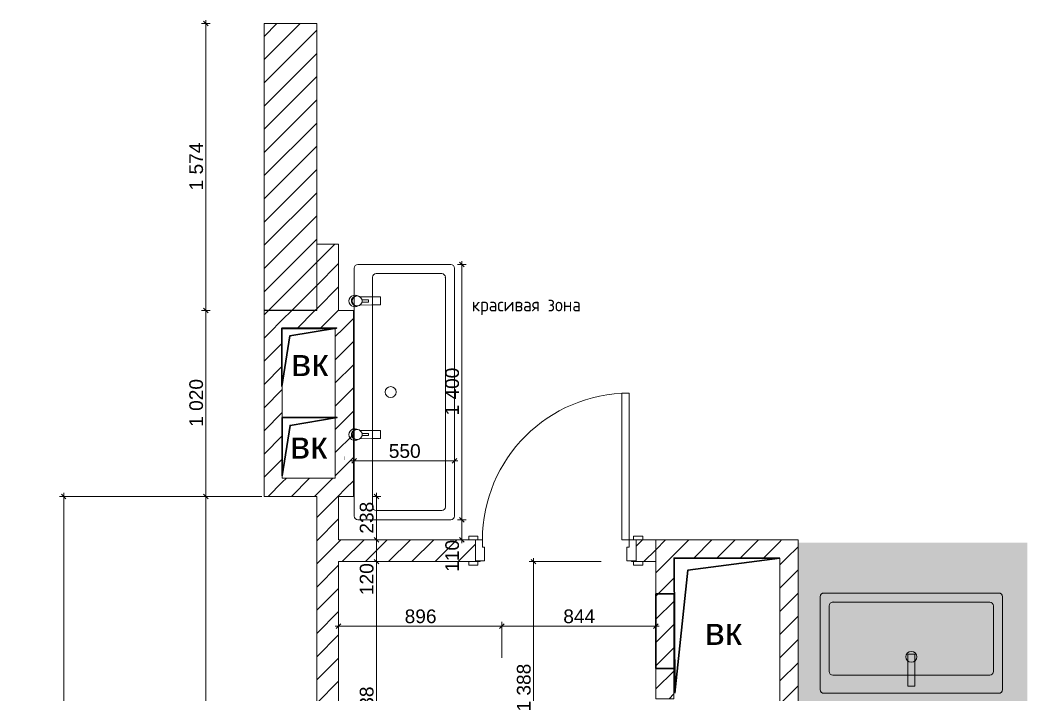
# Model space of a CAD drawing. Header units: millimetres. Extents: x 2336463 to 2579121, y 595385 to 778077.
# Drawn here: x 2435890 to 2441416, y 637015 to 640716 of the extents above; entities that cross this region are included whole.
import ezdxf

# ---------------------------------------------------------------- set-up
doc = ezdxf.new("R2010")
doc.units = ezdxf.units.MM
doc.header["$MEASUREMENT"] = 0
for name, color, linetype in [('+возводимые стены', 7, 'Continuous'), ('1 Планировка размеры', 7, 'Continuous'), ('сит план', 7, 'Continuous')]:
    doc.layers.add(name, color=color, linetype=linetype)
for name, color, linetype, lineweight in [('+возводимые стены_Ном._пера__1', 7, 'Continuous', 13), ('+возводимые стены_Ном._пера__101', 252, 'Continuous', 5), ('1 Планировка_Ном._пера__1', 7, 'Continuous', 13), ('Двери ARCHICAD_Ном._пера__1', 7, 'Continuous', 13), ('Интерьер - Мебель_Ном._пера__1', 7, 'Continuous', 13), ('Конструктив - Стены Несущие_Ном._пера__21', 7, 'Continuous', 30), ('сит план_Ном._пера__1', 7, 'Continuous', 13), ('сит план_Ном._пера__21', 7, 'Continuous', 30)]:
    doc.layers.add(name, color=color, linetype=linetype, lineweight=lineweight)
for name, color, linetype, lineweight, true_color in [('+возводимые стены_Ном._пера__169', 7, 'Continuous', 5, 0x68b353), ('+возводимые стены_Ном._пера__242', 7, 'Continuous', 13, 0x1b55b5), ('+размер планировка_Ном._пера__242', 7, 'Continuous', 13, 0x1b55b5), ('+размер планировка_Ном._пера__9', 7, 'Continuous', 15, 0x3dad99), ('1 Планировка размеры_Ном._пера__242', 7, 'Continuous', 13, 0x1b55b5), ('сит план_Ном._пера__87', 7, 'Continuous', 20, 0x6a6a6a)]:
    doc.layers.add(name, color=color, linetype=linetype, lineweight=lineweight, true_color=true_color)
doc.styles.add('СГЕНЕРИР_СТИЛЬ_1', font='arial.ttf')
doc.styles.add('СГЕНЕРИР_СТИЛЬ_4', font='isocp.shx')
doc.dimstyles.new('СГЕНЕРИР_СТИЛЬ__1', dxfattribs={"dimtxt": 75, "dimasz": 23.75, "dimexe": 0.18, "dimexo": 300, "dimgap": 0, "dimtad": 1, "dimtih": 1, "dimtoh": 1, "dimdec": 0, "dimzin": 0, "dimdsep": 46, "dimtxsty": 'СГЕНЕРИР_СТИЛЬ_1', "dimblk": 'ARROWHEAD_6', "dimblk1": 'ARROWHEAD_6', "dimblk2": 'ARROWHEAD_6', "dimcen": 0.09, "dimclrd": 256, "dimclre": 256, "dimclrt": 256, "dimazin": 0, "dimtfac": 1, "dimtdec": 4, "dimtmove": 0, "dimatfit": 3, "dimfxl": 0, "dimtolj": 1, "dimtzin": 0, "dimarcsym": 0})
doc.dimstyles.new('СГЕНЕРИР_СТИЛЬ__2', dxfattribs={"dimtxt": 75, "dimasz": 23.75, "dimexe": 0.18, "dimexo": 300, "dimgap": 0, "dimtad": 1, "dimdec": 0, "dimzin": 0, "dimdsep": 46, "dimtxsty": 'СГЕНЕРИР_СТИЛЬ_1', "dimblk": 'ARROWHEAD_6', "dimblk1": 'ARROWHEAD_6', "dimblk2": 'ARROWHEAD_6', "dimcen": 0.09, "dimclrd": 256, "dimclre": 256, "dimclrt": 256, "dimazin": 0, "dimtfac": 1, "dimtdec": 4, "dimtmove": 0, "dimatfit": 3, "dimfxl": 0, "dimtolj": 1, "dimtzin": 0, "dimarcsym": 0})
pattern_1 = [(45, (2086872.015, 585813.69), (-63.639609, 63.639609), [])]

# ---------------------------------------------------------------- blocks, each defined once
blk = doc.blocks.new('Стена_414', base_point=(2437227.7, 639123.9))
at = {"layer": 'сит план_Ном._пера__87', "linetype": 'Continuous', "lineweight": 20, "true_color": 0x6a6a6a}
h = blk.add_hatch(dxfattribs=at)
h.set_pattern_fill('Блоки_Бетонные_Эффективные', color=251, style=0, pattern_type=2)
h.set_pattern_definition(pattern_1)
h.paths.add_polyline_path([(2437327.7, 639023.9), (2437227.7, 639123.9), (2437227.7, 639023.9)])
h = blk.add_hatch(dxfattribs=at)
h.set_pattern_fill('Блоки_Бетонные_Эффективные', color=251, style=0, pattern_type=2)
h.set_pattern_definition(pattern_1)
h.paths.add_polyline_path([(2437327.7, 639123.9), (2437227.7, 639123.9), (2437327.7, 639023.9)])
h = blk.add_hatch(dxfattribs=at)
h.set_pattern_fill('Блоки_Бетонные_Эффективные', color=251, style=0, pattern_type=2)
h.set_pattern_definition(pattern_1)
h.paths.add_polyline_path([(2437327.7, 639023.9), (2437617.7, 639023.9), (2437617.7, 639123.9), (2437327.7, 639123.9)])
h = blk.add_hatch(dxfattribs=at)
h.set_pattern_fill('Блоки_Бетонные_Эффективные', color=251, style=0, pattern_type=2)
h.set_pattern_definition(pattern_1)
h.paths.add_polyline_path([(2437617.7, 639023.9), (2437717.7, 639023.9), (2437717.7, 639123.9)])
h = blk.add_hatch(dxfattribs=at)
h.set_pattern_fill('Блоки_Бетонные_Эффективные', color=251, style=0, pattern_type=2)
h.set_pattern_definition(pattern_1)
h.paths.add_polyline_path([(2437617.7, 639023.9), (2437717.7, 639123.9), (2437617.7, 639123.9)])
at = {"layer": 'сит план_Ном._пера__1', "color": 7, "linetype": 'Continuous', "lineweight": 13, "flags": 128}
for points in [[(2437227.7, 639123.9), (2437227.7, 639023.9)], [(2437516.2, 639123.9), (2437227.7, 639123.9)], [(2437717.7, 639123.9), (2437636.2, 639123.9)], [(2437717.7, 639123.9), (2437717.7, 639023.9)], [(2437327.7, 639023.9), (2437617.7, 639023.9)]]:
    blk.add_lwpolyline(points, dxfattribs=at)
blk = doc.blocks.new('Стена_415', base_point=(2437717.7, 639123.9))
at = {"layer": 'сит план_Ном._пера__87', "linetype": 'Continuous', "lineweight": 20, "true_color": 0x6a6a6a}
h = blk.add_hatch(dxfattribs=at)
h.set_pattern_fill('Блоки_Бетонные_Эффективные', color=251, style=0, pattern_type=2)
h.set_pattern_definition(pattern_1)
h.paths.add_polyline_path([(2437617.7, 639023.9), (2437617.7, 638203.9), (2437717.7, 638203.9), (2437717.7, 639023.9)])
h = blk.add_hatch(dxfattribs=at)
h.set_pattern_fill('Блоки_Бетонные_Эффективные', color=251, style=0, pattern_type=2)
h.set_pattern_definition(pattern_1)
h.paths.add_polyline_path([(2437617.7, 638103.9), (2437717.7, 638103.9), (2437617.7, 638203.9)])
h = blk.add_hatch(dxfattribs=at)
h.set_pattern_fill('Блоки_Бетонные_Эффективные', color=251, style=0, pattern_type=2)
h.set_pattern_definition(pattern_1)
h.paths.add_polyline_path([(2437617.7, 638203.9), (2437717.7, 638103.9), (2437717.7, 638203.9)])
at = {"layer": 'сит план_Ном._пера__1', "color": 7, "linetype": 'Continuous', "lineweight": 13, "flags": 128}
for points in [[(2437617.7, 639023.9), (2437617.7, 638203.9)], [(2437717.7, 638103.9), (2437717.7, 639023.9)]]:
    blk.add_lwpolyline(points, dxfattribs=at)
blk = doc.blocks.new('Стена_416', base_point=(2437717.7, 638103.9))
at = {"layer": 'сит план_Ном._пера__87', "linetype": 'Continuous', "lineweight": 20, "true_color": 0x6a6a6a}
h = blk.add_hatch(dxfattribs=at)
h.set_pattern_fill('Блоки_Бетонные_Эффективные', color=251, style=0, pattern_type=2)
h.set_pattern_definition(pattern_1)
h.paths.add_polyline_path([(2437227.7, 638203.9), (2437227.7, 638103.9), (2437327.7, 638203.9)])
h = blk.add_hatch(dxfattribs=at)
h.set_pattern_fill('Блоки_Бетонные_Эффективные', color=251, style=0, pattern_type=2)
h.set_pattern_definition(pattern_1)
h.paths.add_polyline_path([(2437327.7, 638203.9), (2437227.7, 638103.9), (2437327.7, 638103.9)])
h = blk.add_hatch(dxfattribs=at)
h.set_pattern_fill('Блоки_Бетонные_Эффективные', color=251, style=0, pattern_type=2)
h.set_pattern_definition(pattern_1)
h.paths.add_polyline_path([(2437617.7, 638203.9), (2437327.7, 638203.9), (2437327.7, 638103.9), (2437617.7, 638103.9)])
at = {"layer": 'сит план_Ном._пера__1', "color": 7, "linetype": 'Continuous', "lineweight": 13, "flags": 128}
for points in [[(2437227.7, 638103.9), (2437227.7, 638203.9)], [(2437617.7, 638203.9), (2437327.7, 638203.9)], [(2437227.7, 638103.9), (2437516.2, 638103.9)], [(2437636.2, 638103.9), (2437717.7, 638103.9)]]:
    blk.add_lwpolyline(points, dxfattribs=at)
blk = doc.blocks.new('Стена_417', base_point=(2437227.7, 638103.9))
at = {"layer": 'сит план_Ном._пера__87', "linetype": 'Continuous', "lineweight": 20, "true_color": 0x6a6a6a}
h = blk.add_hatch(dxfattribs=at)
h.set_pattern_fill('Блоки_Бетонные_Эффективные', color=251, style=0, pattern_type=2)
h.set_pattern_definition(pattern_1)
h.paths.add_polyline_path([(2437327.7, 638203.9), (2437327.7, 639023.9), (2437227.7, 639023.9), (2437227.7, 638203.9)])
at = {"layer": 'сит план_Ном._пера__1', "color": 7, "linetype": 'Continuous', "lineweight": 13, "flags": 128}
for points in [[(2437227.7, 639023.9), (2437227.7, 638203.9)], [(2437327.7, 638203.9), (2437327.7, 639023.9)]]:
    blk.add_lwpolyline(points, dxfattribs=at)
blk = doc.blocks.new('Стена_418', base_point=(2439376.3, 637865.4))
at = {"layer": 'сит план_Ном._пера__87', "linetype": 'Continuous', "lineweight": 20, "true_color": 0x6a6a6a}
h = blk.add_hatch(dxfattribs=at)
h.set_pattern_fill('Блоки_Бетонные_Эффективные', color=251, style=0, pattern_type=2)
h.set_pattern_definition(pattern_1)
h.paths.add_polyline_path([(2439376.3, 637865.4), (2439375.7, 636994.1), (2439475.7, 636994), (2439476.3, 637865.3)])
at = {"layer": 'сит план_Ном._пера__1', "color": 7, "linetype": 'Continuous', "lineweight": 13, "flags": 128}
for points in [[(2439376.3, 637865.4), (2439375.7, 636994.1)], [(2439476.3, 637865.3), (2439376.3, 637865.4)], [(2439476.3, 637864.8), (2439476.3, 637865.3)], [(2439475.7, 636994), (2439476.3, 637764.8)], [(2439375.7, 636994.1), (2439475.7, 636994)]]:
    blk.add_lwpolyline(points, dxfattribs=at)
blk = doc.blocks.new('Стена_419', base_point=(2439376.3, 637864.8))
at = {"layer": 'сит план_Ном._пера__87', "linetype": 'Continuous', "lineweight": 20, "true_color": 0x6a6a6a}
h = blk.add_hatch(dxfattribs=at)
h.set_pattern_fill('Блоки_Бетонные_Эффективные', color=251, style=0, pattern_type=2)
h.set_pattern_definition(pattern_1)
h.paths.add_polyline_path([(2440056.2, 637864.8), (2439476.3, 637864.8), (2439476.3, 637764.8), (2440056.2, 637764.8)])
h = blk.add_hatch(dxfattribs=at)
h.set_pattern_fill('Блоки_Бетонные_Эффективные', color=251, style=0, pattern_type=2)
h.set_pattern_definition(pattern_1)
h.paths.add_polyline_path([(2440056.2, 637764.8), (2440156.2, 637764.8), (2440156.2, 637864.8)])
h = blk.add_hatch(dxfattribs=at)
h.set_pattern_fill('Блоки_Бетонные_Эффективные', color=251, style=0, pattern_type=2)
h.set_pattern_definition(pattern_1)
h.paths.add_polyline_path([(2440056.2, 637764.8), (2440156.2, 637864.8), (2440056.2, 637864.8)])
at = {"layer": 'сит план_Ном._пера__1', "color": 7, "linetype": 'Continuous', "lineweight": 13, "flags": 128}
for points in [[(2440156.2, 637864.8), (2439476.3, 637864.8)], [(2440156.2, 637864.8), (2440156.2, 637764.8)], [(2439476.3, 637764.8), (2440056.2, 637764.8)]]:
    blk.add_lwpolyline(points, dxfattribs=at)
blk = doc.blocks.new('Стена_420', base_point=(2440156.2, 637864.8))
at = {"layer": 'сит план_Ном._пера__87', "linetype": 'Continuous', "lineweight": 20, "true_color": 0x6a6a6a}
h = blk.add_hatch(dxfattribs=at)
h.set_pattern_fill('Блоки_Бетонные_Эффективные', color=251, style=0, pattern_type=2)
h.set_pattern_definition(pattern_1)
h.paths.add_polyline_path([(2440056.2, 637764.8), (2440056, 636969.8), (2440156, 636969.7), (2440156.2, 637764.8)])
at = {"layer": 'сит план_Ном._пера__1', "color": 7, "linetype": 'Continuous', "lineweight": 13, "flags": 128}
for points in [[(2440056.2, 637764.8), (2440056, 636969.8)], [(2440156, 636969.7), (2440156.2, 637764.8)], [(2440156, 636969.7), (2440056, 636969.8)]]:
    blk.add_lwpolyline(points, dxfattribs=at)
blk = doc.blocks.new('Стена_434', base_point=(2437636.2, 636108.2))
at = {"layer": '+возводимые стены_Ном._пера__169', "linetype": 'Continuous', "lineweight": 5, "true_color": 0x68b353}
h = blk.add_hatch(dxfattribs=at)
h.set_pattern_fill('Блоки_Бетонные_Эффективные', color=85, style=0, pattern_type=2)
h.set_pattern_definition(pattern_1)
h.paths.add_polyline_path([(2437636.2, 636108.2), (2437636.2, 638103.9), (2437516.2, 638103.9), (2437516.2, 636108.2)])
h = blk.add_hatch(dxfattribs=at)
h.set_pattern_fill('Блоки_Бетонные_Эффективные', color=85, style=0, pattern_type=2)
h.set_pattern_definition(pattern_1)
h.paths.add_polyline_path([(2437636.2, 636108.2), (2437516.2, 635988.2), (2437636.2, 635988.2)])
h = blk.add_hatch(dxfattribs=at)
h.set_pattern_fill('Блоки_Бетонные_Эффективные', color=85, style=0, pattern_type=2)
h.set_pattern_definition(pattern_1)
h.paths.add_polyline_path([(2437636.2, 636108.2), (2437516.2, 636108.2), (2437516.2, 635988.2)])
at = {"layer": '+возводимые стены_Ном._пера__101', "color": 252, "linetype": 'Continuous', "lineweight": 5, "flags": 128}
for points in [[(2437516.2, 638103.9), (2437516.2, 635988.2)], [(2437636.2, 637866), (2437636.2, 638103.9)], [(2437636.2, 636108.2), (2437636.2, 637746)], [(2437516.2, 635988.2), (2437636.2, 635988.2)]]:
    blk.add_lwpolyline(points, dxfattribs=at)
blk = doc.blocks.new('Однопольная Дверь 25_3')
at = {"layer": 'Двери ARCHICAD_Ном._пера__1', "color": 7, "linetype": 'Continuous', "lineweight": 13}
for p, q in [((362, 0), (362, 804)), ((362, 804), (402, 804)), ((402, 804), (402, 0)), ((-477, 0), (-477, 19)), ((-477, 19), (-427, 19)), ((-427, 0), (-477, 0)), ((-440, 0), (-477, 0)), ((-440, 0), (-477, 0)), ((-402, 0), (-440, 0)), ((-440, 0), (-440, -115)), ((-440, 0), (-440, -115)), ((-440, 0), (-440, -115)), ((-427, 19), (-427, 0)), ((-402, -40), (-402, 0)), ((402, 0), (362, 0)), ((440, 0), (402, 0)), ((402, 0), (402, -40)), ((427, 19), (477, 19)), ((427, 0), (427, 19)), ((477, 0), (427, 0)), ((440, -115), (440, 0)), ((440, 0), (440, -115)), ((440, 0), (440, -115)), ((440, 0), (477, 0)), ((440, 0), (477, 0)), ((477, 19), (477, 0)), ((-390, -40), (-402, -40)), ((-390, -115), (-390, -40)), ((402, -40), (390, -40)), ((390, -40), (390, -115)), ((-477, -139), (-477, -120)), ((-477, -120), (-427, -120)), ((-440, -120), (-477, -120)), ((-440, -120), (-477, -120)), ((-427, -139), (-477, -139)), ((-440, -120), (-440, -115)), ((-440, -115), (-415, -115)), ((-440, -115), (-390, -115)), ((-440, -115), (-440, -120)), ((-440, -115), (-440, -120)), ((-415, -120), (-440, -120)), ((-427, -120), (-427, -139)), ((-415, -115), (-415, -120)), ((390, -115), (440, -115)), ((415, -120), (415, -115)), ((415, -115), (440, -115)), ((440, -120), (415, -120)), ((427, -120), (477, -120)), ((427, -139), (427, -120)), ((477, -139), (427, -139)), ((440, -115), (440, -120)), ((440, -115), (440, -120)), ((440, -115), (440, -120)), ((440, -120), (477, -120)), ((440, -120), (477, -120)), ((477, -120), (477, -139))]:
    blk.add_line(p, q, dxfattribs=at)
blk.add_arc((402, 0), 804, 90, 180, dxfattribs=at)
blk = doc.blocks.new('Стена_436', base_point=(2439376.3, 637866))
at = {"layer": '+возводимые стены_Ном._пера__169', "linetype": 'Continuous', "lineweight": 5, "true_color": 0x68b353}
h = blk.add_hatch(dxfattribs=at)
h.set_pattern_fill('Блоки_Бетонные_Эффективные', color=85, style=0, pattern_type=2)
h.set_pattern_definition(pattern_1)
h.paths.add_polyline_path([(2437636.2, 637866), (2437636.2, 637746), (2438387.4, 637746), (2438387.4, 637866)])
h = blk.add_hatch(dxfattribs=at)
h.set_pattern_fill('Блоки_Бетонные_Эффективные', color=85, style=0, pattern_type=2)
h.set_pattern_definition(pattern_1)
h.paths.add_polyline_path([(2439376.3, 637866), (2439267.4, 637866), (2439267.4, 637746), (2439376.3, 637746)])
at = {"layer": '+возводимые стены_Ном._пера__101', "color": 252, "linetype": 'Continuous', "lineweight": 5}
for p, q in [((2438387.4, 637866), (2438350.4, 637866)), ((2438387.4, 637866), (2438387.4, 637751)), ((2439267.4, 637866), (2439304.4, 637866)), ((2439267.4, 637866), (2439267.4, 637751)), ((2438387.4, 637746), (2438350.4, 637746)), ((2438387.4, 637751), (2438387.4, 637746)), ((2439267.4, 637751), (2439267.4, 637746)), ((2439267.4, 637746), (2439304.4, 637746))]:
    blk.add_line(p, q, dxfattribs=at)
at = {"layer": '+возводимые стены_Ном._пера__101', "color": 252, "linetype": 'Continuous', "lineweight": 5, "flags": 128}
for points in [[(2438387.4, 637866), (2437636.2, 637866)], [(2439376.3, 637866), (2439267.4, 637866)], [(2439376.3, 637746), (2439376.3, 637866)], [(2437636.2, 637746), (2438387.4, 637746)], [(2439267.4, 637746), (2439376.3, 637746)]]:
    blk.add_lwpolyline(points, dxfattribs=at)
at = {"layer": 'Двери ARCHICAD_Ном._пера__1', "color": 7, "linetype": 'Continuous', "lineweight": 13, "zscale": 1000}
blk.add_blockref('Однопольная Дверь 25_3', (2438827.4, 637866), dxfattribs=at)
blk = doc.blocks.new('Стена_439', base_point=(2437636.2, 639123.9))
at = {"layer": '+возводимые стены_Ном._пера__169', "linetype": 'Continuous', "lineweight": 5, "true_color": 0x68b353}
h = blk.add_hatch(dxfattribs=at)
h.set_pattern_fill('Блоки_Бетонные_Эффективные', color=85, style=0, pattern_type=2)
h.set_pattern_definition(pattern_1)
h.paths.add_polyline_path([(2437636.2, 639123.9), (2437636.2, 639487.7), (2437516.2, 639487.7), (2437516.2, 639123.9)])
at = {"layer": '+возводимые стены_Ном._пера__101', "color": 252, "linetype": 'Continuous', "lineweight": 5, "flags": 128}
for points in [[(2437636.2, 639487.7), (2437516.2, 639487.7)], [(2437516.2, 639487.7), (2437516.2, 639123.9)], [(2437636.2, 639123.9), (2437636.2, 639487.7)]]:
    blk.add_lwpolyline(points, dxfattribs=at)
blk = doc.blocks.new('Мойка Обычная 25_8')
at = {"layer": 'Интерьер - Мебель_Ном._пера__1', "color": 7, "linetype": 'Continuous', "lineweight": 13}
for p, q in [((930, 450), (70, 450)), ((50, 430), (50, 70)), ((950, 70), (950, 430)), ((70, 50), (930, 50))]:
    blk.add_line(p, q, dxfattribs=at)
at = {"layer": 'Интерьер - Мебель_Ном._пера__1', "color": 7, "linetype": 'Continuous', "lineweight": 13, "flags": 128}
blk.add_lwpolyline([(20, 0), (980, 0, 0.414214), (1000, 20), (1000, 530, 0.414214), (980, 550), (20, 550, 0.414214), (0, 530), (0, 20, 0.414214)], format="xyb", close=True, dxfattribs=at)
blk.add_lwpolyline([(480, 335), (520, 335), (520, 510), (480, 510)], close=True, dxfattribs=at)
at = {"layer": 'Интерьер - Мебель_Ном._пера__1', "color": 7, "linetype": 'Continuous', "lineweight": 13}
blk.add_circle((500, 350), 30, dxfattribs=at)
for centre, start, end in [((70, 430), 90, 180), ((930, 430), 0, 90), ((70, 70), 180, 270), ((930, 70), 270, 0)]:
    blk.add_arc(centre, 20, start, end, dxfattribs=at)
blk.add_point((70, 50), dxfattribs=at)
blk = doc.blocks.new('Мойка Обычная 25_6')
at = {"layer": 'Интерьер - Мебель_Ном._пера__1', "color": 7, "linetype": 'Continuous', "lineweight": 13}
for p, q in [((1330, 450), (70, 450)), ((50, 430), (50, 70)), ((1350, 70), (1350, 430)), ((70, 50), (1330, 50))]:
    blk.add_line(p, q, dxfattribs=at)
at = {"layer": 'Интерьер - Мебель_Ном._пера__1', "color": 7, "linetype": 'Continuous', "lineweight": 13, "flags": 128}
blk.add_lwpolyline([(20, 0), (1380, 0, 0.414214), (1400, 20), (1400, 530, 0.414214), (1380, 550), (20, 550, 0.414214), (0, 530), (0, 20, 0.414214)], format="xyb", close=True, dxfattribs=at)
at = {"layer": 'Интерьер - Мебель_Ном._пера__1', "color": 7, "linetype": 'Continuous', "lineweight": 13}
blk.add_circle((700, 350), 30, dxfattribs=at)
for centre, start, end in [((70, 430), 90, 180), ((1330, 430), 0, 90), ((70, 70), 180, 270), ((1330, 70), 270, 0)]:
    blk.add_arc(centre, 20, start, end, dxfattribs=at)
blk.add_point((70, 50), dxfattribs=at)
blk = doc.blocks.new('*D3135', base_point=(2086872, 585813.7))
at = {"layer": '1 Планировка размеры_Ном._пера__242', "color": 152, "linetype": 'Continuous', "lineweight": 13, "true_color": 0x1b55b5}
for p, q in [((2438717.8, 637733.5), (2438692.8, 637758.5)), ((2438705.3, 637746), (2438705.3, 637764.7)), ((2439076.3, 637746), (2438681.9, 637746)), ((2438705.3, 636358.2), (2438705.3, 637746)), ((2439176.2, 636358.2), (2438681.9, 636358.2)), ((2438692.8, 636370.7), (2438717.8, 636345.7))]:
    blk.add_line(p, q, dxfattribs=at)
at = {"layer": '1 Планировка размеры_Ном._пера__242', "color": 152, "lineweight": 13, "true_color": 0x1b55b5, "insert": (2438690.3, 636923.9), "char_height": 75, "attachment_point": 7, "rotation": 90, "style": 'СГЕНЕРИР_СТИЛЬ_1'}
blk.add_mtext('\\A1;{\\pql;\\fArial|b0|i0|c204|p38;1\xa0388}', dxfattribs=at)
blk = doc.blocks.new('ARROWHEAD_6')
at = {"color": 0, "linetype": 'Continuous', "lineweight": 0}
for p, q in [((0, 0), (-1, 0)), ((-0.5, -0.5), (0.5, 0.5))]:
    blk.add_line(p, q, dxfattribs=at)
blk = doc.blocks.new('*D3136', base_point=(2086872, 585813.7))
at = {"layer": '1 Планировка размеры_Ном._пера__242', "color": 152, "linetype": 'Continuous', "lineweight": 13, "true_color": 0x1b55b5}
for p, q in [((2437617.5, 637392.6), (2437636.2, 637392.6)), ((2437648.7, 637405.1), (2437623.7, 637380.1)), ((2437636.2, 636408.2), (2437636.2, 637416.1)), ((2437636.2, 637392.6), (2438531.8, 637392.6)), ((2438544.3, 637405.1), (2438519.3, 637380.1)), ((2438531.8, 637218.2), (2438531.8, 637416.1))]:
    blk.add_line(p, q, dxfattribs=at)
at = {"layer": '1 Планировка размеры_Ном._пера__242', "color": 152, "lineweight": 13, "true_color": 0x1b55b5, "insert": (2437998.6, 637407.6), "char_height": 75, "attachment_point": 7, "style": 'СГЕНЕРИР_СТИЛЬ_1'}
blk.add_mtext('\\A1;{\\pql;\\fArial|b0|i0|c204|p38;896}', dxfattribs=at)
blk = doc.blocks.new('*D3137', base_point=(2086872, 585813.7))
at = {"layer": '1 Планировка размеры_Ном._пера__242', "color": 152, "linetype": 'Continuous', "lineweight": 13, "true_color": 0x1b55b5}
for p, q in [((2438544.3, 637405.1), (2438519.3, 637380.1)), ((2438531.8, 637218.2), (2438531.8, 637416.1)), ((2438531.8, 637392.6), (2439376.2, 637392.6)), ((2439363.7, 637380.1), (2439388.7, 637405.1)), ((2439376.2, 637019.8), (2439376.2, 637416.1)), ((2439376.2, 637392.6), (2439394.9, 637392.6))]:
    blk.add_line(p, q, dxfattribs=at)
at = {"layer": '1 Планировка размеры_Ном._пера__242', "color": 152, "lineweight": 13, "true_color": 0x1b55b5, "insert": (2438868.6, 637407.6), "char_height": 75, "attachment_point": 7, "style": 'СГЕНЕРИР_СТИЛЬ_1'}
blk.add_mtext('\\A1;{\\pql;\\fArial|b0|i0|c204|p38;844}', dxfattribs=at)
blk = doc.blocks.new('*D3142', base_point=(2086872, 585813.7))
at = {"layer": '1 Планировка размеры_Ном._пера__242', "color": 152, "linetype": 'Continuous', "lineweight": 13, "true_color": 0x1b55b5}
for p, q in [((2436932.1, 638103.9), (2436885.2, 638103.9)), ((2436896.2, 638116.4), (2436921.2, 638091.4)), ((2436908.7, 634777.6), (2436908.7, 638103.9)), ((2437215.8, 634777.6), (2436885.2, 634777.6)), ((2436896.2, 634790.1), (2436921.2, 634765.1)), ((2436908.7, 634758.8), (2436908.7, 634777.6))]:
    blk.add_line(p, q, dxfattribs=at)
at = {"layer": '1 Планировка размеры_Ном._пера__242', "color": 152, "lineweight": 13, "true_color": 0x1b55b5, "insert": (2436893.7, 636312.5), "char_height": 75, "attachment_point": 7, "rotation": 90, "style": 'СГЕНЕРИР_СТИЛЬ_1'}
blk.add_mtext('\\A1;{\\pql;\\fArial|b0|i0|c204|p38;3\xa0326}', dxfattribs=at)
blk = doc.blocks.new('*D3143', base_point=(2086872, 585813.7))
at = {"layer": '1 Планировка размеры_Ном._пера__242', "color": 152, "linetype": 'Continuous', "lineweight": 13, "true_color": 0x1b55b5}
for p, q in [((2436932.1, 639123.9), (2436885.2, 639123.9)), ((2436896.2, 639136.4), (2436921.2, 639111.4)), ((2436908.7, 638103.9), (2436908.7, 639123.9)), ((2436932.1, 638103.9), (2436885.2, 638103.9)), ((2436896.2, 638116.4), (2436921.2, 638091.4))]:
    blk.add_line(p, q, dxfattribs=at)
at = {"layer": '1 Планировка размеры_Ном._пера__242', "color": 152, "lineweight": 13, "true_color": 0x1b55b5, "insert": (2436893.7, 638485.7), "char_height": 75, "attachment_point": 7, "rotation": 90, "style": 'СГЕНЕРИР_СТИЛЬ_1'}
blk.add_mtext('\\A1;{\\pql;\\fArial|b0|i0|c204|p38;1\xa0020}', dxfattribs=at)
blk = doc.blocks.new('*D3144', base_point=(2086872, 585813.7))
at = {"layer": '1 Планировка размеры_Ном._пера__242', "color": 152, "linetype": 'Continuous', "lineweight": 13, "true_color": 0x1b55b5}
for p, q in [((2436932.1, 640697.6), (2436885.2, 640697.6)), ((2436921.2, 640685.1), (2436896.2, 640710.1)), ((2436908.7, 640697.6), (2436908.7, 640716.4)), ((2436908.7, 639123.9), (2436908.7, 640697.6)), ((2436932.1, 639123.9), (2436885.2, 639123.9)), ((2436896.2, 639136.4), (2436921.2, 639111.4))]:
    blk.add_line(p, q, dxfattribs=at)
at = {"layer": '1 Планировка размеры_Ном._пера__242', "color": 152, "lineweight": 13, "true_color": 0x1b55b5, "insert": (2436893.7, 639782.6), "char_height": 75, "attachment_point": 7, "rotation": 90, "style": 'СГЕНЕРИР_СТИЛЬ_1'}
blk.add_mtext('\\A1;{\\pql;\\fArial|b0|i0|c204|p38;1\xa0574}', dxfattribs=at)
blk = doc.blocks.new('*D3149', base_point=(2086872, 585813.7))
at = {"layer": '1 Планировка размеры_Ном._пера__242', "color": 152, "linetype": 'Continuous', "lineweight": 13, "true_color": 0x1b55b5}
for p, q in [((2438300, 637988.5), (2438325, 637963.5)), ((2438335.9, 637976), (2438289, 637976)), ((2438312.5, 637866), (2438312.5, 637976)), ((2438335.9, 637866), (2437936.2, 637866)), ((2438300, 637878.5), (2438325, 637853.5)), ((2438312.5, 637847.2), (2438312.5, 637866))]:
    blk.add_line(p, q, dxfattribs=at)
at = {"layer": '1 Планировка размеры_Ном._пера__242', "color": 152, "lineweight": 13, "true_color": 0x1b55b5, "insert": (2438297.5, 637690.3), "char_height": 75, "attachment_point": 7, "rotation": 90, "style": 'СГЕНЕРИР_СТИЛЬ_1'}
blk.add_mtext('\\A1;{\\pql;\\fArial|b0|i0|c204|p38;110}', dxfattribs=at)
blk = doc.blocks.new('*D3150', base_point=(2086872, 585813.7))
at = {"layer": '1 Планировка размеры_Ном._пера__242', "color": 152, "linetype": 'Continuous', "lineweight": 13, "true_color": 0x1b55b5}
for p, q in [((2438335.9, 639376), (2438289, 639376)), ((2438325, 639363.5), (2438300, 639388.5)), ((2438312.5, 639376), (2438312.5, 639394.8)), ((2438312.5, 637976), (2438312.5, 639376)), ((2438300, 637988.5), (2438325, 637963.5)), ((2438335.9, 637976), (2438289, 637976))]:
    blk.add_line(p, q, dxfattribs=at)
at = {"layer": '1 Планировка размеры_Ном._пера__242', "color": 152, "lineweight": 13, "true_color": 0x1b55b5, "insert": (2438297.5, 638547.8), "char_height": 75, "attachment_point": 7, "rotation": 90, "style": 'СГЕНЕРИР_СТИЛЬ_1'}
blk.add_mtext('\\A1;{\\pql;\\fArial|b0|i0|c204|p38;1\xa0400}', dxfattribs=at)
blk = doc.blocks.new('*D3162', base_point=(2086872, 585813.7))
at = {"layer": '1 Планировка размеры_Ном._пера__242', "color": 152, "linetype": 'Continuous', "lineweight": 13, "true_color": 0x1b55b5}
for p, q in [((2437734.5, 638311.9), (2437709.5, 638286.9)), ((2437722, 638276), (2437722, 638322.9)), ((2438259.5, 638286.9), (2438284.5, 638311.9)), ((2438272, 638276), (2438272, 638322.9)), ((2437703.3, 638299.4), (2437722, 638299.4)), ((2437722, 638299.4), (2438272, 638299.4)), ((2438272, 638299.4), (2438290.8, 638299.4))]:
    blk.add_line(p, q, dxfattribs=at)
at = {"layer": '1 Планировка размеры_Ном._пера__242', "color": 152, "lineweight": 13, "true_color": 0x1b55b5, "insert": (2437911.6, 638314.4), "char_height": 75, "attachment_point": 7, "style": 'СГЕНЕРИР_СТИЛЬ_1'}
blk.add_mtext('\\A1;{\\pql;\\fArial|b0|i0|c204|p38;550}', dxfattribs=at)
blk = doc.blocks.new('*D3182', base_point=(2086872, 585813.7))
at = {"layer": '1 Планировка размеры_Ном._пера__242', "color": 152, "linetype": 'Continuous', "lineweight": 13, "true_color": 0x1b55b5}
for p, q in [((2437216.2, 638103.9), (2436105.2, 638103.9)), ((2436141.1, 638091.4), (2436116.1, 638116.4)), ((2436128.6, 638103.9), (2436128.6, 638122.7)), ((2436128.6, 634777.6), (2436128.6, 638103.9)), ((2437215.8, 634777.6), (2436105.2, 634777.6)), ((2436116.1, 634790.1), (2436141.1, 634765.1))]:
    blk.add_line(p, q, dxfattribs=at)
at = {"layer": '1 Планировка размеры_Ном._пера__242', "color": 152, "lineweight": 13, "true_color": 0x1b55b5, "insert": (2436113.6, 636312.5), "char_height": 75, "attachment_point": 7, "rotation": 90, "style": 'СГЕНЕРИР_СТИЛЬ_1'}
blk.add_mtext('\\A1;{\\pql;\\fArial|b0|i0|c204|p38;3\xa0326}', dxfattribs=at)
blk = doc.blocks.new('*D3185', base_point=(2086872, 585813.7))
at = {"layer": '1 Планировка размеры_Ном._пера__242', "color": 152, "linetype": 'Continuous', "lineweight": 13, "true_color": 0x1b55b5}
for p, q in [((2437831.1, 637758.5), (2437856.1, 637733.5)), ((2437867.1, 637746), (2437820.2, 637746)), ((2437843.6, 636108.2), (2437843.6, 637746)), ((2437867.1, 636108.2), (2437820.2, 636108.2)), ((2437831.1, 636120.7), (2437856.1, 636095.7)), ((2437843.6, 636089.4), (2437843.6, 636108.2))]:
    blk.add_line(p, q, dxfattribs=at)
at = {"layer": '1 Планировка размеры_Ном._пера__242', "color": 152, "lineweight": 13, "true_color": 0x1b55b5, "char_height": 75, "attachment_point": 7, "rotation": 90, "style": 'СГЕНЕРИР_СТИЛЬ_1'}
for s, insert in [('\\A1;{\\pql;\\fArial|b0|i0|c204|p38;120}', (2437828.6, 637562.7)), ('\\A1;{\\pql;\\fArial|b0|i0|c204|p38;1\xa0638}', (2437828.6, 636798.9))]:
    blk.add_mtext(s, dxfattribs=dict(at, insert=insert))
blk = doc.blocks.new('*D3186', base_point=(2086872, 585813.7))
at = {"layer": '1 Планировка размеры_Ном._пера__242', "color": 152, "linetype": 'Continuous', "lineweight": 13, "true_color": 0x1b55b5}
for p, q in [((2437867.1, 637866), (2437820.2, 637866)), ((2437831.1, 637878.5), (2437856.1, 637853.5)), ((2437843.6, 637746), (2437843.6, 637866)), ((2437831.1, 637758.5), (2437856.1, 637733.5)), ((2437867.1, 637746), (2437820.2, 637746))]:
    blk.add_line(p, q, dxfattribs=at)
blk = doc.blocks.new('*D3187', base_point=(2086872, 585813.7))
at = {"layer": '1 Планировка размеры_Ном._пера__242', "color": 152, "linetype": 'Continuous', "lineweight": 13, "true_color": 0x1b55b5}
for p, q in [((2437867.1, 638103.9), (2437820.2, 638103.9)), ((2437856.1, 638091.4), (2437831.1, 638116.4)), ((2437843.6, 638103.9), (2437843.6, 638122.7)), ((2437843.6, 637866), (2437843.6, 638103.9)), ((2437867.1, 637866), (2437820.2, 637866)), ((2437831.1, 637878.5), (2437856.1, 637853.5))]:
    blk.add_line(p, q, dxfattribs=at)
at = {"layer": '1 Планировка размеры_Ном._пера__242', "color": 152, "lineweight": 13, "true_color": 0x1b55b5, "insert": (2437828.6, 637899.6), "char_height": 75, "attachment_point": 7, "rotation": 90, "style": 'СГЕНЕРИР_СТИЛЬ_1'}
blk.add_mtext('\\A1;{\\pql;\\fArial|b0|i0|c204|p38;238}', dxfattribs=at)
blk = doc.blocks.new('Смеситель 25')
at = {"layer": '1 Планировка_Ном._пера__1', "color": 7, "linetype": 'Continuous', "lineweight": 13}
for p, q in [((-6, -75), (-6, -39.3)), ((6, -75), (6, -39.3)), ((-6, -75), (6, -75))]:
    blk.add_line(p, q, dxfattribs=at)
at = {"layer": '1 Планировка_Ном._пера__1', "color": 7, "linetype": 'Continuous', "lineweight": 13, "flags": 128}
blk.add_lwpolyline([(-25.7, -22.2, 0.059158), (-22.7, -28), (-22, -92.5), (-22, -140), (22, -140), (22, -92.5), (22.7, -28, 0.059158), (25.7, -22.2), (29.9, -11.2, 1.450463), (-29.9, -11.2)], format="xyb", close=True, dxfattribs=at)
at = {"layer": '1 Планировка_Ном._пера__1', "color": 7, "linetype": 'Continuous', "lineweight": 13}
blk.add_circle((0, -12.5), 27.5, dxfattribs=at)
blk.add_arc((0, -9.1), 27.5, 356.3287, 183.6713, dxfattribs=at)

msp = doc.modelspace()

# ---------------------------------------------------------------- hatches: boundary and pattern name
at = {"layer": '+возводимые стены_Ном._пера__242', "linetype": 'Continuous', "lineweight": 13, "true_color": 0x1b55b5}
h = msp.add_hatch(dxfattribs=at)
h.set_pattern_fill('Блоки_Бетонные_Эффективные', color=152, style=0, pattern_type=2)
h.set_pattern_definition(pattern_1)
h.paths.add_polyline_path([(2437227.7, 639125.8), (2437516.2, 639125.8), (2437516.2, 640697.6), (2437227.7, 640697.6)])
at = {"layer": '+размер планировка_Ном._пера__9', "linetype": 'Continuous', "lineweight": 0, "true_color": 0x1e564c}
msp.add_hatch(color=139, dxfattribs=at).paths.add_polyline_path([(2437665.8, 638323.4), (2437665.8, 638303), (2437667, 638303), (2437667, 638323.4)])
at = {"layer": '+размер планировка_Ном._пера__9', "linetype": 'Continuous', "lineweight": 0, "true_color": 0x0f2b26}
msp.add_hatch(color=118, dxfattribs=at).paths.add_polyline_path([(2439627.3, 634788.8), (2439627.3, 633265.6), (2441416.2, 633265.6), (2441416.2, 634467.1), (2441416.4, 634467.1), (2441416.4, 636723.8), (2441414.4, 636723.8), (2441414.4, 637849.8), (2440156.2, 637849.8), (2440156.2, 636723.8), (2440026.2, 636723.8), (2440026.2, 634788.8)])

# ---------------------------------------------------------------- linework, layer by layer
at = {"layer": '+возводимые стены_Ном._пера__1', "color": 7, "linetype": 'Continuous', "lineweight": 13, "flags": 128}
msp.add_lwpolyline([(2437227.7, 639125.8), (2437516.2, 639125.8), (2437516.2, 640697.6), (2437227.7, 640697.6)], close=True, dxfattribs=at)
at = {"layer": 'Конструктив - Стены Несущие_Ном._пера__21', "color": 7, "linetype": 'Continuous', "lineweight": 30}
for p, q in [((2439376.2, 637569.8), (2439476.2, 637569.8)), ((2439376.2, 637159.8), (2439376.2, 637569.8)), ((2439476.2, 637569.8), (2439476.2, 637159.8)), ((2439476.2, 637159.8), (2439376.2, 637159.8))]:
    msp.add_line(p, q, dxfattribs=at)
at = {"layer": 'сит план_Ном._пера__21', "color": 7, "linetype": 'Continuous', "lineweight": 30, "flags": 128}
for points in [[(2437325.6, 638707.6), (2437325.6, 639027.6), (2437625.6, 639027.6), (2437368.4, 638984.7)], [(2437327.7, 638216.2), (2437327.7, 638536.2), (2437627.7, 638536.2), (2437370.5, 638493.3)], [(2439480.2, 637023.8), (2439551.7, 637699.4), (2440056.2, 637764.9), (2439476.3, 637765.3)]]:
    msp.add_lwpolyline(points, close=True, dxfattribs=at)

# ---------------------------------------------------------------- block references
at = {"layer": '+возводимые стены', "color": 252, "lineweight": 5}
for name, p in [('Стена_439', (2437636.2, 639123.9)), ('Стена_436', (2439376.3, 637866)), ('Стена_434', (2437636.2, 636108.2))]:
    msp.add_blockref(name, p, dxfattribs=at)
at = {"layer": '1 Планировка_Ном._пера__1', "color": 7, "linetype": 'Continuous', "lineweight": 13, "xscale": -1, "zscale": 1000, "rotation": 90}
for p in [(2437725.4, 639175.9), (2437725.4, 638443.2)]:
    msp.add_blockref('Смеситель 25', p, dxfattribs=at)
at = {"layer": 'Интерьер - Мебель_Ном._пера__1', "color": 7, "linetype": 'Continuous', "lineweight": 13, "xscale": -1, "zscale": 1000}
for name, p, rotation in [('Мойка Обычная 25_6', (2438272, 639376), 90), ('Мойка Обычная 25_8', (2440277.3, 637573.8), 180)]:
    msp.add_blockref(name, p, dxfattribs=dict(at, rotation=rotation))
at = {"layer": 'сит план', "color": 7, "lineweight": 13}
for name, p in [('Стена_414', (2437227.7, 639123.9)), ('Стена_417', (2437227.7, 638103.9)), ('Стена_415', (2437717.7, 639123.9)), ('Стена_416', (2437717.7, 638103.9)), ('Стена_418', (2439376.3, 637865.4)), ('Стена_419', (2439376.3, 637864.8)), ('Стена_420', (2440156.2, 637864.8))]:
    msp.add_blockref(name, p, dxfattribs=at)

# ---------------------------------------------------------------- texts
at = {"layer": '+размер планировка_Ном._пера__242', "color": 152, "linetype": 'Continuous', "lineweight": 13, "true_color": 0x1b55b5, "insert": (2438366.1, 639193.8), "char_height": 75, "attachment_point": 1, "style": 'СГЕНЕРИР_СТИЛЬ_4'}
msp.add_mtext('\\A1;{\\pql;\\Fisocp.shx;красивая зона}', dxfattribs=at)
at = {"layer": 'сит план_Ном._пера__1', "color": 7, "linetype": 'Continuous', "lineweight": 13, "char_height": 150, "attachment_point": 1, "style": 'СГЕНЕРИР_СТИЛЬ_1'}
for insert in [(2437375.4, 638913.9), (2437369.5, 638461.3), (2439643.6, 637439.3)]:
    msp.add_mtext('\\A1;{\\pql;\\fArial|b0|i0|c204|p38;вк}', dxfattribs=dict(at, insert=insert))

# ---------------------------------------------------------------- dimensions: what is measured, and where the dimension line sits
at = {"layer": '1 Планировка размеры', "color": 152, "linetype": 'Continuous', "lineweight": 13, "true_color": 0x1b55b5}
for base, p1, p2, picture, middle in [((2436908.7, 640697.6), (2437227.7, 639123.9), (2437227.7, 640697.6), '*D3144', (2436856.2, 639911.4)), ((2438312.5, 639376), (2438272, 637976), (2438272, 639376), '*D3150', (2438260, 638676.6)), ((2436908.7, 639123.9), (2437227.7, 638103.9), (2437227.7, 639123.9), '*D3143', (2436856.2, 638614.5)), ((2436128.6, 638103.9), (2437515.8, 634777.6), (2437516.2, 638103.9), '*D3182', (2436076.1, 636441.4)), ((2436908.7, 638103.9), (2437515.8, 634777.6), (2437227.7, 638103.9), '*D3142', (2436856.2, 636441.4)), ((2437843.6, 638103.9), (2437636.2, 637866), (2437636.2, 638103.9), '*D3187', (2437791.1, 637985.4)), ((2438312.5, 637976), (2437636.2, 637866), (2438272, 637976), '*D3149', (2438260, 637776)), ((2437843.6, 637866), (2437636.2, 637746), (2437636.2, 637866), '*D3186', (2437791.1, 637648.5)), ((2437843.6, 637746), (2437636.2, 636108.2), (2437636.2, 637746), '*D3185', (2437791.1, 636927.7)), ((2438705.3, 637746), (2439476.2, 636358.2), (2439376.3, 637746), '*D3135', (2438652.8, 637052.7))]:
    dim = msp.add_linear_dim(base=base, p1=p1, p2=p2, angle=90, dimstyle='СГЕНЕРИР_СТИЛЬ__2', dxfattribs=at)
    dim.commit()
    dim.dimension.update_dxf_attribs({"geometry": picture, "text_midpoint": middle, "dimtype": 160, "text_rotation": 90})
for base, p1, p2, picture, middle in [((2438272, 638299.4), (2437722, 637976), (2438272, 637976), '*D3162', (2437997.4, 638351.9)), ((2438531.8, 637392.6), (2437636.2, 636108.2), (2438531.8, 636918.2), '*D3136', (2438084.4, 637445.1)), ((2439376.2, 637392.6), (2438531.8, 636918.2), (2439376.2, 636719.8), '*D3137', (2438954.4, 637445.1))]:
    dim = msp.add_linear_dim(base=base, p1=p1, p2=p2, dimstyle='СГЕНЕРИР_СТИЛЬ__1', dxfattribs=at)
    dim.commit()
    dim.dimension.update_dxf_attribs({"geometry": picture, "text_midpoint": middle, "dimtype": 160})

doc.saveas('drawing.dxf')
